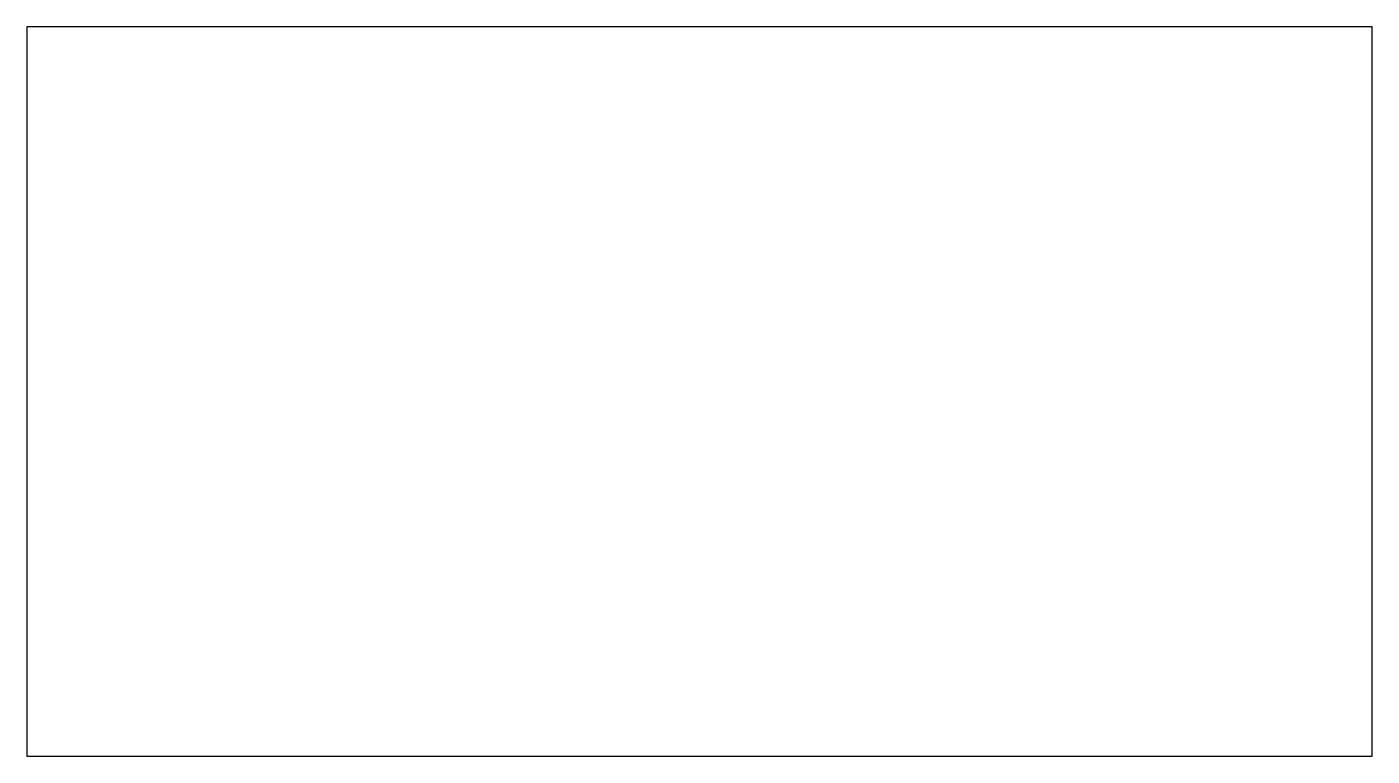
# Model space of a CAD drawing. Header units: millimetres. Extents: x -3 to 186, y -3 to 99.
import ezdxf

# ---------------------------------------------------------------- set-up
doc = ezdxf.new("R2010")
doc.units = ezdxf.units.MM

msp = doc.modelspace()

# ---------------------------------------------------------------- linework, layer by layer
msp.add_lwpolyline([(185.53, 99.25), (-3, 99.25), (-3, -3), (185.53, -3)], close=True)

doc.saveas('drawing.dxf')
